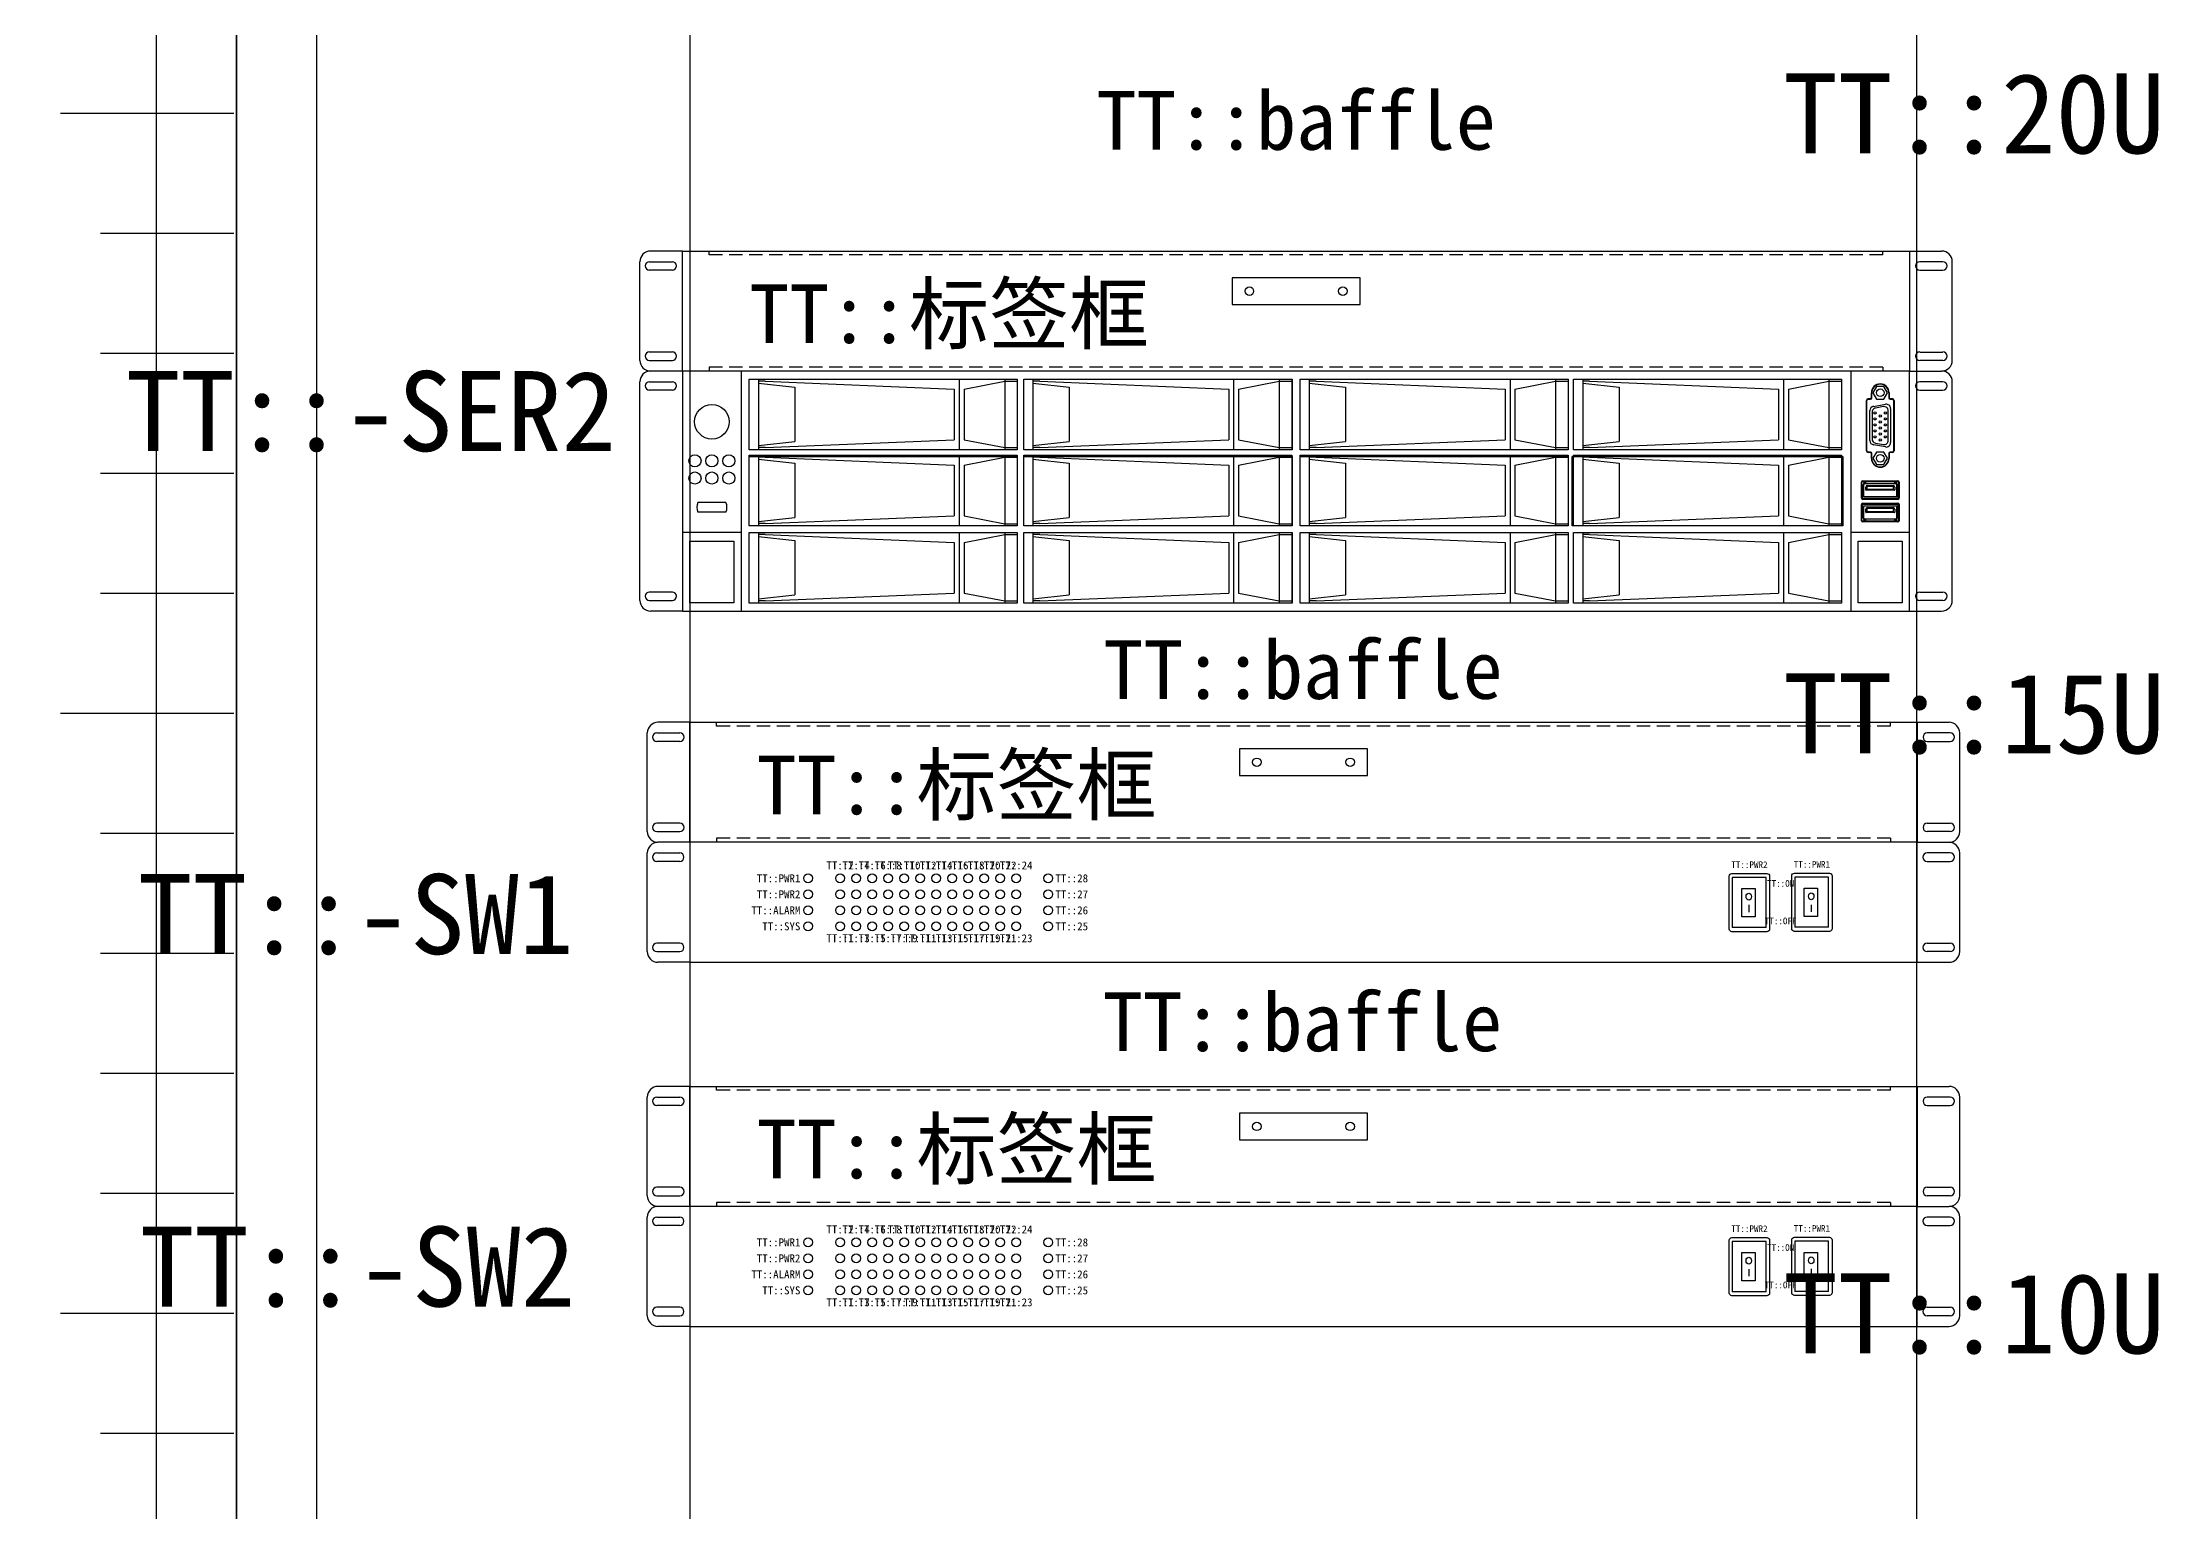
# Model space of a CAD drawing. Header units: millimetres. Extents: x 21 to 525, y 64 to 363.
# Drawn here: x 231 to 282.5, y 174.6 to 210.3 of the extents above; entities that cross this region are included whole.
import ezdxf
from ezdxf.enums import TextEntityAlignment as Align

# ---------------------------------------------------------------- set-up
doc = ezdxf.new("R2010")
doc.units = ezdxf.units.MM
doc.linetypes.add('DASHED', pattern=[0.75, 0.5, -0.25])
doc.layers.add('可编辑文字', color=7, linetype='Continuous')
doc.styles.get("Standard").update_dxf_attribs({"font": 'SimSun.ttf'})

# ---------------------------------------------------------------- blocks, each defined once
blk = doc.blocks.new('TG8前视素体')
at = {"layer": '可编辑文字', "color": 1, "ltscale": 40}
for p, q in [((-0.1, 99.8), (-6.6, 99.8)), ((-0.1, 95.3), (-5.1, 95.3)), ((-0.1, 90.8), (-5.1, 90.8)), ((-0.1, 86.3), (-5.1, 86.3)), ((-0.1, 81.8), (-5.1, 81.8)), ((-0.1, 77.3), (-6.6, 77.3)), ((-0.1, 72.8), (-5.1, 72.8)), ((-0.1, 68.3), (-5.1, 68.3)), ((-0.1, 63.8), (-5.1, 63.8)), ((-0.1, 59.3), (-5.1, 59.3)), ((-0.1, 54.8), (-6.6, 54.8)), ((-0.1, 50.3), (-5.1, 50.3))]:
    blk.add_line(p, q, dxfattribs=at)
at = {"layer": '可编辑文字', "color": 0, "ltscale": 40}
for points in [[(0, 0), (80, 0), (80, 220), (0, 220)], [(3, 9.8), (77, 9.8), (77, 212.3), (3, 212.3)], [(17, 9.8), (63, 9.8), (63, 212.3), (17, 212.3)]]:
    blk.add_lwpolyline(points, close=True, dxfattribs=at)
at = {"layer": '可编辑文字', "color": 1}
for s, p in [('TT::20U', (-7.72, 99.8)), ('TT::15U', (-7.72, 77.3)), ('TT::10U', (-7.72, 54.8))]:
    blk.add_text(s, height=3, dxfattribs=at).set_placement(p, align=Align.MIDDLE_RIGHT)
blk = doc.blocks.new('兆越2428前面板')
at = {"layer": '可编辑文字'}
for p, q in [((-1.6, 0.4), (-1.6, 4.1)), ((-1.245, 4.1), (-0.382, 4.1)), ((0, 4.5), (-1.2, 4.5)), ((46, 4.5), (47.2, 4.5)), ((47.245, 4.1), (46.382, 4.1)), ((47.6, 0.4), (47.6, 4.1)), ((-0.382, 3.785), (-1.245, 3.785)), ((39.064, 3.329), (39.064, 3.329)), ((39.064, 3.329), (39.064, 3.329)), ((39.075, 3.18), (39.075, 1.3)), ((40.345, 3.18), (39.075, 3.18)), ((40.345, 1.3), (40.345, 3.18)), ((41.415, 3.192), (41.415, 1.312)), ((42.685, 3.192), (41.415, 3.192)), ((42.685, 1.312), (42.685, 3.192)), ((46.382, 3.785), (47.245, 3.785)), ((39.696, 2.149), (39.696, 1.884)), ((42.037, 2.161), (42.037, 1.896)), ((40.345, 1.3), (39.075, 1.3)), ((42.685, 1.312), (41.415, 1.312)), ((-0.382, 0.715), (-1.245, 0.715)), ((-1.245, 0.4), (-0.382, 0.4)), ((0, 0), (-1.2, 0)), ((46.382, 0.715), (47.245, 0.715)), ((47.245, 0.4), (46.382, 0.4)), ((46, 0), (47.2, 0))]:
    blk.add_line(p, q, dxfattribs=at)
for points in [[(0, 0), (46, 0), (46, 4.5), (0, 4.5)], [(39.427, 2.764), (39.929, 2.764), (39.929, 1.71), (39.427, 1.71)], [(41.768, 2.775), (42.27, 2.775), (42.27, 1.721), (41.768, 1.721)]]:
    blk.add_lwpolyline(points, close=True, dxfattribs=at)
for points in [[(40.374, 1.148), (39.064, 1.148, -0.414214), (38.964, 1.248), (38.964, 3.229, -0.414214), (39.064, 3.329), (40.374, 3.329, -0.414214), (40.474, 3.229), (40.474, 1.248, -0.414214)], [(42.714, 1.159), (41.405, 1.159, -0.414214), (41.305, 1.259), (41.305, 3.241, -0.414214), (41.405, 3.341), (42.714, 3.341, -0.414214), (42.814, 3.241), (42.814, 1.259, -0.414214)]]:
    blk.add_lwpolyline(points, format="xyb", close=True, dxfattribs=at)
for centre, radius, start, end in [((-1.2, 4.1), 0.4, 90, 180), ((-1.245, 3.942), 0.158, 90, 270), ((-0.382, 3.942), 0.158, 270, 90), ((46.382, 3.942), 0.158, 90, 270), ((47.2, 4.1), 0.4, 0, 90), ((47.245, 3.942), 0.158, 270, 90), ((-1.2, 0.4), 0.4, 180, 270), ((-1.245, 0.558), 0.158, 90, 270), ((-0.382, 0.558), 0.158, 270, 90), ((46.382, 0.558), 0.158, 90, 270), ((47.2, 0.4), 0.4, 270, 0), ((47.245, 0.558), 0.158, 270, 90)]:
    blk.add_arc(centre, radius, start, end, dxfattribs=at)
for centre in [(39.694, 2.463), (42.035, 2.475)]:
    blk.add_ellipse(centre, major_axis=(0, 0.129), ratio=0.78572, dxfattribs=at)
for points in [[(4.594, 3.15), (4.594, 3.241), (4.52, 3.315), (4.429, 3.315), (4.338, 3.315), (4.264, 3.241), (4.264, 3.15), (4.264, 3.059), (4.338, 2.985), (4.429, 2.985), (4.52, 2.985), (4.594, 3.059), (4.594, 3.15), (4.594, 3.15), (4.594, 3.15), (4.594, 3.15), (4.594, 3.15), (4.594, 3.15), (4.594, 3.15)], [(5.795, 3.15), (5.795, 3.241), (5.721, 3.315), (5.629, 3.315), (5.538, 3.315), (5.464, 3.241), (5.464, 3.15), (5.464, 3.059), (5.538, 2.985), (5.629, 2.985), (5.721, 2.985), (5.795, 3.059), (5.795, 3.15), (5.795, 3.15), (5.795, 3.15), (5.795, 3.15), (5.795, 3.15), (5.795, 3.15), (5.795, 3.15)], [(6.395, 3.15), (6.395, 3.241), (6.321, 3.315), (6.23, 3.315), (6.138, 3.315), (6.065, 3.241), (6.065, 3.15), (6.065, 3.059), (6.138, 2.985), (6.23, 2.985), (6.321, 2.985), (6.395, 3.059), (6.395, 3.15), (6.395, 3.15), (6.395, 3.15), (6.395, 3.15), (6.395, 3.15), (6.395, 3.15), (6.395, 3.15)], [(6.995, 3.15), (6.995, 3.241), (6.921, 3.315), (6.83, 3.315), (6.739, 3.315), (6.665, 3.241), (6.665, 3.15), (6.665, 3.059), (6.739, 2.985), (6.83, 2.985), (6.921, 2.985), (6.995, 3.059), (6.995, 3.15), (6.995, 3.15), (6.995, 3.15), (6.995, 3.15), (6.995, 3.15), (6.995, 3.15), (6.995, 3.15)], [(7.595, 3.15), (7.595, 3.241), (7.521, 3.315), (7.43, 3.315), (7.339, 3.315), (7.265, 3.241), (7.265, 3.15), (7.265, 3.059), (7.339, 2.985), (7.43, 2.985), (7.521, 2.985), (7.595, 3.059), (7.595, 3.15), (7.595, 3.15), (7.595, 3.15), (7.595, 3.15), (7.595, 3.15), (7.595, 3.15), (7.595, 3.15)], [(8.195, 3.15), (8.195, 3.241), (8.121, 3.315), (8.03, 3.315), (7.939, 3.315), (7.865, 3.241), (7.865, 3.15), (7.865, 3.059), (7.939, 2.985), (8.03, 2.985), (8.121, 2.985), (8.195, 3.059), (8.195, 3.15), (8.195, 3.15), (8.195, 3.15), (8.195, 3.15), (8.195, 3.15), (8.195, 3.15), (8.195, 3.15)], [(8.795, 3.15), (8.795, 3.241), (8.721, 3.315), (8.63, 3.315), (8.539, 3.315), (8.465, 3.241), (8.465, 3.15), (8.465, 3.059), (8.539, 2.985), (8.63, 2.985), (8.721, 2.985), (8.795, 3.059), (8.795, 3.15), (8.795, 3.15), (8.795, 3.15), (8.795, 3.15), (8.795, 3.15), (8.795, 3.15), (8.795, 3.15)], [(9.395, 3.15), (9.395, 3.241), (9.321, 3.315), (9.23, 3.315), (9.139, 3.315), (9.065, 3.241), (9.065, 3.15), (9.065, 3.059), (9.139, 2.985), (9.23, 2.985), (9.321, 2.985), (9.395, 3.059), (9.395, 3.15), (9.395, 3.15), (9.395, 3.15), (9.395, 3.15), (9.395, 3.15), (9.395, 3.15), (9.395, 3.15)], [(9.995, 3.15), (9.995, 3.241), (9.921, 3.315), (9.83, 3.315), (9.739, 3.315), (9.665, 3.241), (9.665, 3.15), (9.665, 3.059), (9.739, 2.985), (9.83, 2.985), (9.921, 2.985), (9.995, 3.059), (9.995, 3.15), (9.995, 3.15), (9.995, 3.15), (9.995, 3.15), (9.995, 3.15), (9.995, 3.15), (9.995, 3.15)], [(10.595, 3.15), (10.595, 3.241), (10.521, 3.315), (10.43, 3.315), (10.339, 3.315), (10.265, 3.241), (10.265, 3.15), (10.265, 3.059), (10.339, 2.985), (10.43, 2.985), (10.521, 2.985), (10.595, 3.059), (10.595, 3.15), (10.595, 3.15), (10.595, 3.15), (10.595, 3.15), (10.595, 3.15), (10.595, 3.15), (10.595, 3.15)], [(11.195, 3.15), (11.195, 3.241), (11.121, 3.315), (11.03, 3.315), (10.939, 3.315), (10.865, 3.241), (10.865, 3.15), (10.865, 3.059), (10.939, 2.985), (11.03, 2.985), (11.121, 2.985), (11.195, 3.059), (11.195, 3.15), (11.195, 3.15), (11.195, 3.15), (11.195, 3.15), (11.195, 3.15), (11.195, 3.15), (11.195, 3.15)], [(11.795, 3.15), (11.795, 3.241), (11.722, 3.315), (11.63, 3.315), (11.539, 3.315), (11.465, 3.241), (11.465, 3.15), (11.465, 3.059), (11.539, 2.985), (11.63, 2.985), (11.722, 2.985), (11.795, 3.059), (11.795, 3.15), (11.795, 3.15), (11.795, 3.15), (11.795, 3.15), (11.795, 3.15), (11.795, 3.15), (11.795, 3.15)], [(12.395, 3.15), (12.395, 3.241), (12.322, 3.315), (12.23, 3.315), (12.139, 3.315), (12.065, 3.241), (12.065, 3.15), (12.065, 3.059), (12.139, 2.985), (12.23, 2.985), (12.322, 2.985), (12.395, 3.059), (12.395, 3.15), (12.395, 3.15), (12.395, 3.15), (12.395, 3.15), (12.395, 3.15), (12.395, 3.15), (12.395, 3.15)], [(13.596, 3.15), (13.596, 3.241), (13.522, 3.315), (13.431, 3.315), (13.34, 3.315), (13.266, 3.241), (13.266, 3.15), (13.266, 3.059), (13.34, 2.985), (13.431, 2.985), (13.522, 2.985), (13.596, 3.059), (13.596, 3.15), (13.596, 3.15), (13.596, 3.15), (13.596, 3.15), (13.596, 3.15), (13.596, 3.15), (13.596, 3.15)], [(4.594, 2.55), (4.594, 2.641), (4.52, 2.715), (4.429, 2.715), (4.338, 2.715), (4.264, 2.641), (4.264, 2.55), (4.264, 2.459), (4.338, 2.385), (4.429, 2.385), (4.52, 2.385), (4.594, 2.459), (4.594, 2.55), (4.594, 2.55), (4.594, 2.55), (4.594, 2.55), (4.594, 2.55), (4.594, 2.55), (4.594, 2.55)], [(5.795, 2.55), (5.795, 2.641), (5.721, 2.715), (5.629, 2.715), (5.538, 2.715), (5.464, 2.641), (5.464, 2.55), (5.464, 2.459), (5.538, 2.385), (5.629, 2.385), (5.721, 2.385), (5.795, 2.459), (5.795, 2.55), (5.795, 2.55), (5.795, 2.55), (5.795, 2.55), (5.795, 2.55), (5.795, 2.55), (5.795, 2.55)], [(6.395, 2.55), (6.395, 2.641), (6.321, 2.715), (6.23, 2.715), (6.138, 2.715), (6.065, 2.641), (6.065, 2.55), (6.065, 2.459), (6.138, 2.385), (6.23, 2.385), (6.321, 2.385), (6.395, 2.459), (6.395, 2.55), (6.395, 2.55), (6.395, 2.55), (6.395, 2.55), (6.395, 2.55), (6.395, 2.55), (6.395, 2.55)], [(6.995, 2.55), (6.995, 2.641), (6.921, 2.715), (6.83, 2.715), (6.739, 2.715), (6.665, 2.641), (6.665, 2.55), (6.665, 2.459), (6.739, 2.385), (6.83, 2.385), (6.921, 2.385), (6.995, 2.459), (6.995, 2.55), (6.995, 2.55), (6.995, 2.55), (6.995, 2.55), (6.995, 2.55), (6.995, 2.55), (6.995, 2.55)], [(7.595, 2.55), (7.595, 2.641), (7.521, 2.715), (7.43, 2.715), (7.339, 2.715), (7.265, 2.641), (7.265, 2.55), (7.265, 2.459), (7.339, 2.385), (7.43, 2.385), (7.521, 2.385), (7.595, 2.459), (7.595, 2.55), (7.595, 2.55), (7.595, 2.55), (7.595, 2.55), (7.595, 2.55), (7.595, 2.55), (7.595, 2.55)], [(8.195, 2.55), (8.195, 2.641), (8.121, 2.715), (8.03, 2.715), (7.939, 2.715), (7.865, 2.641), (7.865, 2.55), (7.865, 2.459), (7.939, 2.385), (8.03, 2.385), (8.121, 2.385), (8.195, 2.459), (8.195, 2.55), (8.195, 2.55), (8.195, 2.55), (8.195, 2.55), (8.195, 2.55), (8.195, 2.55), (8.195, 2.55)], [(8.795, 2.55), (8.795, 2.641), (8.721, 2.715), (8.63, 2.715), (8.539, 2.715), (8.465, 2.641), (8.465, 2.55), (8.465, 2.459), (8.539, 2.385), (8.63, 2.385), (8.721, 2.385), (8.795, 2.459), (8.795, 2.55), (8.795, 2.55), (8.795, 2.55), (8.795, 2.55), (8.795, 2.55), (8.795, 2.55), (8.795, 2.55)], [(9.395, 2.55), (9.395, 2.641), (9.321, 2.715), (9.23, 2.715), (9.139, 2.715), (9.065, 2.641), (9.065, 2.55), (9.065, 2.459), (9.139, 2.385), (9.23, 2.385), (9.321, 2.385), (9.395, 2.459), (9.395, 2.55), (9.395, 2.55), (9.395, 2.55), (9.395, 2.55), (9.395, 2.55), (9.395, 2.55), (9.395, 2.55)], [(9.995, 2.55), (9.995, 2.641), (9.921, 2.715), (9.83, 2.715), (9.739, 2.715), (9.665, 2.641), (9.665, 2.55), (9.665, 2.459), (9.739, 2.385), (9.83, 2.385), (9.921, 2.385), (9.995, 2.459), (9.995, 2.55), (9.995, 2.55), (9.995, 2.55), (9.995, 2.55), (9.995, 2.55), (9.995, 2.55), (9.995, 2.55)], [(10.595, 2.55), (10.595, 2.641), (10.521, 2.715), (10.43, 2.715), (10.339, 2.715), (10.265, 2.641), (10.265, 2.55), (10.265, 2.459), (10.339, 2.385), (10.43, 2.385), (10.521, 2.385), (10.595, 2.459), (10.595, 2.55), (10.595, 2.55), (10.595, 2.55), (10.595, 2.55), (10.595, 2.55), (10.595, 2.55), (10.595, 2.55)], [(11.195, 2.55), (11.195, 2.641), (11.121, 2.715), (11.03, 2.715), (10.939, 2.715), (10.865, 2.641), (10.865, 2.55), (10.865, 2.459), (10.939, 2.385), (11.03, 2.385), (11.121, 2.385), (11.195, 2.459), (11.195, 2.55), (11.195, 2.55), (11.195, 2.55), (11.195, 2.55), (11.195, 2.55), (11.195, 2.55), (11.195, 2.55)], [(11.795, 2.55), (11.795, 2.641), (11.722, 2.715), (11.63, 2.715), (11.539, 2.715), (11.465, 2.641), (11.465, 2.55), (11.465, 2.459), (11.539, 2.385), (11.63, 2.385), (11.722, 2.385), (11.795, 2.459), (11.795, 2.55), (11.795, 2.55), (11.795, 2.55), (11.795, 2.55), (11.795, 2.55), (11.795, 2.55), (11.795, 2.55)], [(12.395, 2.55), (12.395, 2.641), (12.322, 2.715), (12.23, 2.715), (12.139, 2.715), (12.065, 2.641), (12.065, 2.55), (12.065, 2.459), (12.139, 2.385), (12.23, 2.385), (12.322, 2.385), (12.395, 2.459), (12.395, 2.55), (12.395, 2.55), (12.395, 2.55), (12.395, 2.55), (12.395, 2.55), (12.395, 2.55), (12.395, 2.55)], [(13.596, 2.55), (13.596, 2.641), (13.522, 2.715), (13.431, 2.715), (13.34, 2.715), (13.266, 2.641), (13.266, 2.55), (13.266, 2.459), (13.34, 2.385), (13.431, 2.385), (13.522, 2.385), (13.596, 2.459), (13.596, 2.55), (13.596, 2.55), (13.596, 2.55), (13.596, 2.55), (13.596, 2.55), (13.596, 2.55), (13.596, 2.55)], [(4.594, 1.95), (4.594, 2.041), (4.52, 2.115), (4.429, 2.115), (4.338, 2.115), (4.264, 2.041), (4.264, 1.95), (4.264, 1.859), (4.338, 1.785), (4.429, 1.785), (4.52, 1.785), (4.594, 1.859), (4.594, 1.95), (4.594, 1.95), (4.594, 1.95), (4.594, 1.95), (4.594, 1.95), (4.594, 1.95), (4.594, 1.95)], [(5.795, 1.95), (5.795, 2.041), (5.721, 2.115), (5.629, 2.115), (5.538, 2.115), (5.464, 2.041), (5.464, 1.95), (5.464, 1.859), (5.538, 1.785), (5.629, 1.785), (5.721, 1.785), (5.795, 1.859), (5.795, 1.95), (5.795, 1.95), (5.795, 1.95), (5.795, 1.95), (5.795, 1.95), (5.795, 1.95), (5.795, 1.95)], [(6.395, 1.95), (6.395, 2.041), (6.321, 2.115), (6.23, 2.115), (6.138, 2.115), (6.065, 2.041), (6.065, 1.95), (6.065, 1.859), (6.138, 1.785), (6.23, 1.785), (6.321, 1.785), (6.395, 1.859), (6.395, 1.95), (6.395, 1.95), (6.395, 1.95), (6.395, 1.95), (6.395, 1.95), (6.395, 1.95), (6.395, 1.95)], [(6.995, 1.95), (6.995, 2.041), (6.921, 2.115), (6.83, 2.115), (6.739, 2.115), (6.665, 2.041), (6.665, 1.95), (6.665, 1.859), (6.739, 1.785), (6.83, 1.785), (6.921, 1.785), (6.995, 1.859), (6.995, 1.95), (6.995, 1.95), (6.995, 1.95), (6.995, 1.95), (6.995, 1.95), (6.995, 1.95), (6.995, 1.95)], [(7.595, 1.95), (7.595, 2.041), (7.521, 2.115), (7.43, 2.115), (7.339, 2.115), (7.265, 2.041), (7.265, 1.95), (7.265, 1.859), (7.339, 1.785), (7.43, 1.785), (7.521, 1.785), (7.595, 1.859), (7.595, 1.95), (7.595, 1.95), (7.595, 1.95), (7.595, 1.95), (7.595, 1.95), (7.595, 1.95), (7.595, 1.95)], [(8.195, 1.95), (8.195, 2.041), (8.121, 2.115), (8.03, 2.115), (7.939, 2.115), (7.865, 2.041), (7.865, 1.95), (7.865, 1.859), (7.939, 1.785), (8.03, 1.785), (8.121, 1.785), (8.195, 1.859), (8.195, 1.95), (8.195, 1.95), (8.195, 1.95), (8.195, 1.95), (8.195, 1.95), (8.195, 1.95), (8.195, 1.95)], [(8.795, 1.95), (8.795, 2.041), (8.721, 2.115), (8.63, 2.115), (8.539, 2.115), (8.465, 2.041), (8.465, 1.95), (8.465, 1.859), (8.539, 1.785), (8.63, 1.785), (8.721, 1.785), (8.795, 1.859), (8.795, 1.95), (8.795, 1.95), (8.795, 1.95), (8.795, 1.95), (8.795, 1.95), (8.795, 1.95), (8.795, 1.95)], [(9.395, 1.95), (9.395, 2.041), (9.321, 2.115), (9.23, 2.115), (9.139, 2.115), (9.065, 2.041), (9.065, 1.95), (9.065, 1.859), (9.139, 1.785), (9.23, 1.785), (9.321, 1.785), (9.395, 1.859), (9.395, 1.95), (9.395, 1.95), (9.395, 1.95), (9.395, 1.95), (9.395, 1.95), (9.395, 1.95), (9.395, 1.95)], [(9.995, 1.95), (9.995, 2.041), (9.921, 2.115), (9.83, 2.115), (9.739, 2.115), (9.665, 2.041), (9.665, 1.95), (9.665, 1.859), (9.739, 1.785), (9.83, 1.785), (9.921, 1.785), (9.995, 1.859), (9.995, 1.95), (9.995, 1.95), (9.995, 1.95), (9.995, 1.95), (9.995, 1.95), (9.995, 1.95), (9.995, 1.95)], [(10.595, 1.95), (10.595, 2.041), (10.521, 2.115), (10.43, 2.115), (10.339, 2.115), (10.265, 2.041), (10.265, 1.95), (10.265, 1.859), (10.339, 1.785), (10.43, 1.785), (10.521, 1.785), (10.595, 1.859), (10.595, 1.95), (10.595, 1.95), (10.595, 1.95), (10.595, 1.95), (10.595, 1.95), (10.595, 1.95), (10.595, 1.95)], [(11.195, 1.95), (11.195, 2.041), (11.121, 2.115), (11.03, 2.115), (10.939, 2.115), (10.865, 2.041), (10.865, 1.95), (10.865, 1.859), (10.939, 1.785), (11.03, 1.785), (11.121, 1.785), (11.195, 1.859), (11.195, 1.95), (11.195, 1.95), (11.195, 1.95), (11.195, 1.95), (11.195, 1.95), (11.195, 1.95), (11.195, 1.95)], [(11.795, 1.95), (11.795, 2.041), (11.722, 2.115), (11.63, 2.115), (11.539, 2.115), (11.465, 2.041), (11.465, 1.95), (11.465, 1.859), (11.539, 1.785), (11.63, 1.785), (11.722, 1.785), (11.795, 1.859), (11.795, 1.95), (11.795, 1.95), (11.795, 1.95), (11.795, 1.95), (11.795, 1.95), (11.795, 1.95), (11.795, 1.95)], [(12.395, 1.95), (12.395, 2.041), (12.322, 2.115), (12.23, 2.115), (12.139, 2.115), (12.065, 2.041), (12.065, 1.95), (12.065, 1.859), (12.139, 1.785), (12.23, 1.785), (12.322, 1.785), (12.395, 1.859), (12.395, 1.95), (12.395, 1.95), (12.395, 1.95), (12.395, 1.95), (12.395, 1.95), (12.395, 1.95), (12.395, 1.95)], [(13.596, 1.95), (13.596, 2.041), (13.522, 2.115), (13.431, 2.115), (13.34, 2.115), (13.266, 2.041), (13.266, 1.95), (13.266, 1.859), (13.34, 1.785), (13.431, 1.785), (13.522, 1.785), (13.596, 1.859), (13.596, 1.95), (13.596, 1.95), (13.596, 1.95), (13.596, 1.95), (13.596, 1.95), (13.596, 1.95), (13.596, 1.95)], [(4.594, 1.35), (4.594, 1.441), (4.52, 1.515), (4.429, 1.515), (4.338, 1.515), (4.264, 1.441), (4.264, 1.35), (4.264, 1.259), (4.338, 1.185), (4.429, 1.185), (4.52, 1.185), (4.594, 1.259), (4.594, 1.35), (4.594, 1.35), (4.594, 1.35), (4.594, 1.35), (4.594, 1.35), (4.594, 1.35), (4.594, 1.35)], [(5.795, 1.35), (5.795, 1.441), (5.721, 1.515), (5.629, 1.515), (5.538, 1.515), (5.464, 1.441), (5.464, 1.35), (5.464, 1.259), (5.538, 1.185), (5.629, 1.185), (5.721, 1.185), (5.795, 1.259), (5.795, 1.35), (5.795, 1.35), (5.795, 1.35), (5.795, 1.35), (5.795, 1.35), (5.795, 1.35), (5.795, 1.35)], [(6.395, 1.35), (6.395, 1.441), (6.321, 1.515), (6.23, 1.515), (6.138, 1.515), (6.065, 1.441), (6.065, 1.35), (6.065, 1.259), (6.138, 1.185), (6.23, 1.185), (6.321, 1.185), (6.395, 1.259), (6.395, 1.35), (6.395, 1.35), (6.395, 1.35), (6.395, 1.35), (6.395, 1.35), (6.395, 1.35), (6.395, 1.35)], [(6.995, 1.35), (6.995, 1.441), (6.921, 1.515), (6.83, 1.515), (6.739, 1.515), (6.665, 1.441), (6.665, 1.35), (6.665, 1.259), (6.739, 1.185), (6.83, 1.185), (6.921, 1.185), (6.995, 1.259), (6.995, 1.35), (6.995, 1.35), (6.995, 1.35), (6.995, 1.35), (6.995, 1.35), (6.995, 1.35), (6.995, 1.35)], [(7.595, 1.35), (7.595, 1.441), (7.521, 1.515), (7.43, 1.515), (7.339, 1.515), (7.265, 1.441), (7.265, 1.35), (7.265, 1.259), (7.339, 1.185), (7.43, 1.185), (7.521, 1.185), (7.595, 1.259), (7.595, 1.35), (7.595, 1.35), (7.595, 1.35), (7.595, 1.35), (7.595, 1.35), (7.595, 1.35), (7.595, 1.35)], [(8.195, 1.35), (8.195, 1.441), (8.121, 1.515), (8.03, 1.515), (7.939, 1.515), (7.865, 1.441), (7.865, 1.35), (7.865, 1.259), (7.939, 1.185), (8.03, 1.185), (8.121, 1.185), (8.195, 1.259), (8.195, 1.35), (8.195, 1.35), (8.195, 1.35), (8.195, 1.35), (8.195, 1.35), (8.195, 1.35), (8.195, 1.35)], [(8.795, 1.35), (8.795, 1.441), (8.721, 1.515), (8.63, 1.515), (8.539, 1.515), (8.465, 1.441), (8.465, 1.35), (8.465, 1.259), (8.539, 1.185), (8.63, 1.185), (8.721, 1.185), (8.795, 1.259), (8.795, 1.35), (8.795, 1.35), (8.795, 1.35), (8.795, 1.35), (8.795, 1.35), (8.795, 1.35), (8.795, 1.35)], [(9.395, 1.35), (9.395, 1.441), (9.321, 1.515), (9.23, 1.515), (9.139, 1.515), (9.065, 1.441), (9.065, 1.35), (9.065, 1.259), (9.139, 1.185), (9.23, 1.185), (9.321, 1.185), (9.395, 1.259), (9.395, 1.35), (9.395, 1.35), (9.395, 1.35), (9.395, 1.35), (9.395, 1.35), (9.395, 1.35), (9.395, 1.35)], [(9.995, 1.35), (9.995, 1.441), (9.921, 1.515), (9.83, 1.515), (9.739, 1.515), (9.665, 1.441), (9.665, 1.35), (9.665, 1.259), (9.739, 1.185), (9.83, 1.185), (9.921, 1.185), (9.995, 1.259), (9.995, 1.35), (9.995, 1.35), (9.995, 1.35), (9.995, 1.35), (9.995, 1.35), (9.995, 1.35), (9.995, 1.35)], [(10.595, 1.35), (10.595, 1.441), (10.521, 1.515), (10.43, 1.515), (10.339, 1.515), (10.265, 1.441), (10.265, 1.35), (10.265, 1.259), (10.339, 1.185), (10.43, 1.185), (10.521, 1.185), (10.595, 1.259), (10.595, 1.35), (10.595, 1.35), (10.595, 1.35), (10.595, 1.35), (10.595, 1.35), (10.595, 1.35), (10.595, 1.35)], [(11.195, 1.35), (11.195, 1.441), (11.121, 1.515), (11.03, 1.515), (10.939, 1.515), (10.865, 1.441), (10.865, 1.35), (10.865, 1.259), (10.939, 1.185), (11.03, 1.185), (11.121, 1.185), (11.195, 1.259), (11.195, 1.35), (11.195, 1.35), (11.195, 1.35), (11.195, 1.35), (11.195, 1.35), (11.195, 1.35), (11.195, 1.35)], [(11.795, 1.35), (11.795, 1.441), (11.722, 1.515), (11.63, 1.515), (11.539, 1.515), (11.465, 1.441), (11.465, 1.35), (11.465, 1.259), (11.539, 1.185), (11.63, 1.185), (11.722, 1.185), (11.795, 1.259), (11.795, 1.35), (11.795, 1.35), (11.795, 1.35), (11.795, 1.35), (11.795, 1.35), (11.795, 1.35), (11.795, 1.35)], [(12.395, 1.35), (12.395, 1.441), (12.322, 1.515), (12.23, 1.515), (12.139, 1.515), (12.065, 1.441), (12.065, 1.35), (12.065, 1.259), (12.139, 1.185), (12.23, 1.185), (12.322, 1.185), (12.395, 1.259), (12.395, 1.35), (12.395, 1.35), (12.395, 1.35), (12.395, 1.35), (12.395, 1.35), (12.395, 1.35), (12.395, 1.35)], [(13.596, 1.35), (13.596, 1.441), (13.522, 1.515), (13.431, 1.515), (13.34, 1.515), (13.266, 1.441), (13.266, 1.35), (13.266, 1.259), (13.34, 1.185), (13.431, 1.185), (13.522, 1.185), (13.596, 1.259), (13.596, 1.35), (13.596, 1.35), (13.596, 1.35), (13.596, 1.35), (13.596, 1.35), (13.596, 1.35), (13.596, 1.35)]]:
    blk.add_open_spline(points, degree=3, knots=[0, 0, 0, 0, 1, 1, 1, 2, 2, 2, 3, 3, 3, 4, 4, 4, 5, 5, 5, 6, 6, 6, 6], dxfattribs=at)
for s, p in [('TT::PWR1', (4.14, 3.15)), ('TT::PWR2', (4.14, 2.55)), ('TT::ALARM', (4.14, 1.95)), ('TT::SYS', (4.14, 1.35))]:
    blk.add_text(s, height=0.3, dxfattribs=at).set_placement(p, align=Align.MIDDLE_RIGHT)
for s, p in [('TT::2', (5.629, 3.394)), ('TT::4', (6.23, 3.394)), ('TT::6', (6.83, 3.394)), ('TT::8', (7.43, 3.394)), ('TT::10', (8.03, 3.394)), ('TT::12', (8.63, 3.394)), ('TT::14', (9.23, 3.394)), ('TT::16', (9.83, 3.394)), ('TT::18', (10.43, 3.394)), ('TT::20', (11.03, 3.394)), ('TT::22', (11.63, 3.394)), ('TT::24', (12.23, 3.394))]:
    blk.add_text(s, height=0.3, dxfattribs=at).set_placement(p, align=Align.BOTTOM_CENTER)
for s, p in [('TT::28', (13.701, 3.15)), ('TT::27', (13.701, 2.55)), ('TT::26', (13.701, 1.95)), ('TT::25', (13.701, 1.35))]:
    blk.add_text(s, height=0.3, dxfattribs=at).set_placement(p, align=Align.MIDDLE_LEFT)
for s, p in [('TT::1', (5.629, 1.052)), ('TT::3', (6.23, 1.052)), ('TT::5', (6.83, 1.052)), ('TT::7', (7.43, 1.052)), ('TT::9', (8.03, 1.052)), ('TT::11', (8.63, 1.052)), ('TT::13', (9.23, 1.052)), ('TT::15', (9.83, 1.052)), ('TT::17', (10.43, 1.052)), ('TT::19', (11.03, 1.052)), ('TT::21', (11.63, 1.052)), ('TT::23', (12.23, 1.052))]:
    blk.add_text(s, height=0.3, dxfattribs=at).set_placement(p, align=Align.TOP_CENTER)
at = {"layer": '可编辑文字', "char_height": 0.25, "width": 1.05322}
for s, insert, attachment_point in [('TT::PWR2', (39.719, 3.531), 8), ('TT::PWR1', (42.06, 3.541), 8), ('TT::ON', (40.889, 2.954), 5), ('TT::OFF', (40.889, 1.55), 5)]:
    blk.add_mtext(s, dxfattribs=dict(at, insert=insert, attachment_point=attachment_point))
blk = doc.blocks.new('交换机')
at = {"layer": '可编辑文字', "xscale": 0.6480000000000001, "yscale": 0.6480000000000001, "zscale": 0.6480000000000001}
blk.add_blockref('兆越2428前面板', (748.405, 165.843), dxfattribs=at)
blk = doc.blocks.new('5280前面板')
at = {"layer": '可编辑文字'}
for p, q in [((0, 9), (-1.2, 9)), ((2.2, 9), (2.2, 0)), ((43.8, 9), (43.8, 0)), ((46, 9), (47.2, 9)), ((-1.6, 0.4), (-1.6, 8.6)), ((-1.245, 8.6), (-0.382, 8.6)), ((-0.382, 8.285), (-1.245, 8.285)), ((44.447, 7.966), (44.531, 7.966)), ((44.447, 7.951), (44.531, 7.951)), ((44.566, 8), (44.566, 8.186)), ((44.58, 8), (44.58, 8.186)), ((44.763, 8.423), (44.628, 8.187)), ((44.628, 8.187), (44.763, 7.951)), ((45.037, 8.423), (44.763, 8.423)), ((44.763, 7.951), (45.037, 7.951)), ((45.172, 8.187), (45.037, 8.423)), ((45.037, 7.951), (45.172, 8.187)), ((45.22, 8.186), (45.22, 8)), ((45.234, 8.186), (45.234, 8)), ((45.269, 7.966), (45.353, 7.966)), ((45.269, 7.951), (45.353, 7.951)), ((47.245, 8.6), (46.382, 8.6)), ((46.382, 8.285), (47.245, 8.285)), ((47.6, 0.4), (47.6, 8.6)), ((44.384, 6.013), (44.384, 7.902)), ((44.398, 6.013), (44.398, 7.902)), ((44.511, 6.397), (44.511, 7.516)), ((44.598, 7.459), (44.598, 6.453)), ((44.648, 7.678), (45.095, 7.757)), ((45.018, 7.666), (44.728, 7.614)), ((45.202, 6.402), (45.202, 7.511)), ((45.289, 7.594), (45.289, 6.318)), ((45.402, 7.902), (45.402, 6.013)), ((45.416, 7.902), (45.416, 6.013)), ((44.531, 5.964), (44.447, 5.964)), ((44.531, 5.949), (44.447, 5.949)), ((44.566, 5.728), (44.566, 5.915)), ((44.58, 5.728), (44.58, 5.915)), ((44.763, 5.965), (44.628, 5.729)), ((44.628, 5.729), (44.763, 5.492)), ((45.095, 6.155), (44.648, 6.234)), ((44.728, 6.298), (45.018, 6.247)), ((45.037, 5.965), (44.763, 5.965)), ((45.172, 5.729), (45.037, 5.965)), ((45.037, 5.492), (45.172, 5.729)), ((45.22, 5.915), (45.22, 5.728)), ((45.234, 5.915), (45.234, 5.728)), ((45.353, 5.964), (45.269, 5.964)), ((45.353, 5.949), (45.269, 5.949)), ((44.197, 4.235), (44.197, 4.835)), ((44.211, 4.235), (44.211, 4.835)), ((44.241, 4.879), (45.559, 4.879)), ((44.241, 4.864), (45.559, 4.864)), ((44.348, 4.816), (44.324, 4.816)), ((44.324, 4.787), (45.475, 4.787)), ((44.348, 4.856), (44.348, 4.787)), ((44.763, 5.492), (45.037, 5.492)), ((45.451, 4.787), (45.451, 4.856)), ((45.475, 4.816), (45.451, 4.816)), ((45.589, 4.835), (45.589, 4.235)), ((45.603, 4.835), (45.603, 4.235)), ((1.627, 4.073), (0.573, 4.073)), ((44.197, 3.389), (44.197, 3.999)), ((44.285, 4.724), (44.211, 4.724)), ((44.211, 3.399), (44.211, 3.999)), ((44.226, 4.724), (44.226, 4.239)), ((44.226, 4.239), (45.573, 4.239)), ((45.573, 3.995), (44.226, 3.995)), ((44.226, 3.995), (44.226, 3.51)), ((45.559, 4.205), (44.241, 4.205)), ((45.559, 4.191), (44.241, 4.191)), ((44.241, 4.043), (45.559, 4.043)), ((44.241, 4.028), (45.559, 4.028)), ((44.255, 4.747), (44.255, 4.724)), ((45.516, 4.283), (44.283, 4.283)), ((44.285, 4.283), (44.285, 4.747)), ((44.354, 4.55), (44.354, 4.653)), ((45.431, 4.535), (44.368, 4.535)), ((45.396, 4.678), (44.403, 4.678)), ((44.403, 4.678), (44.403, 4.572)), ((44.403, 4.572), (45.396, 4.572)), ((44.417, 4.716), (45.383, 4.716)), ((45.396, 4.572), (45.396, 4.678)), ((45.446, 4.653), (45.446, 4.55)), ((45.514, 4.747), (45.514, 4.283)), ((45.589, 4.724), (45.514, 4.724)), ((45.544, 4.724), (45.544, 4.747)), ((45.573, 4.239), (45.573, 4.724)), ((45.573, 3.51), (45.573, 3.995)), ((45.589, 3.999), (45.589, 3.399)), ((45.603, 3.999), (45.603, 3.389)), ((1.627, 3.71), (0.573, 3.71)), ((44.211, 3.51), (44.285, 3.51)), ((45.559, 3.369), (44.241, 3.369)), ((45.559, 3.345), (44.241, 3.345)), ((44.255, 3.51), (44.255, 3.486)), ((44.283, 3.951), (45.516, 3.951)), ((44.285, 3.486), (44.285, 3.951)), ((45.475, 3.447), (44.324, 3.447)), ((44.324, 3.417), (44.348, 3.417)), ((44.348, 3.447), (44.348, 3.378)), ((44.354, 3.713), (44.354, 3.817)), ((45.431, 3.699), (44.368, 3.699)), ((45.396, 3.842), (44.403, 3.842)), ((44.403, 3.842), (44.403, 3.736)), ((44.403, 3.736), (45.396, 3.736)), ((44.417, 3.88), (45.383, 3.88)), ((45.396, 3.736), (45.396, 3.842)), ((45.446, 3.817), (45.446, 3.713)), ((45.451, 3.378), (45.451, 3.447)), ((45.451, 3.417), (45.475, 3.417)), ((45.514, 3.951), (45.514, 3.486)), ((45.514, 3.51), (45.589, 3.51)), ((45.544, 3.486), (45.544, 3.51)), ((2.2, 2.95), (0, 2.95)), ((46, 2.95), (43.8, 2.95)), ((-0.382, 0.715), (-1.245, 0.715)), ((-1.245, 0.4), (-0.382, 0.4)), ((0, 0), (-1.2, 0)), ((46, 0), (47.2, 0)), ((46.382, 0.715), (47.245, 0.715)), ((47.245, 0.4), (46.382, 0.4))]:
    blk.add_line(p, q, dxfattribs=at)
for points in [[(0, 0), (46, 0), (46, 9), (0, 9)], [(2.5, 8.7), (12.55, 8.7), (12.55, 6.05), (2.5, 6.05)], [(12.8, 8.7), (22.85, 8.7), (22.85, 6.05), (12.8, 6.05)], [(23.15, 8.7), (33.2, 8.7), (33.2, 6.05), (23.15, 6.05)], [(33.4, 8.7), (43.45, 8.7), (43.45, 6.05), (33.4, 6.05)], [(2.5, 5.8), (12.55, 5.8), (12.55, 3.2), (2.5, 3.2)], [(12.8, 5.8), (22.85, 5.8), (22.85, 3.2), (12.8, 3.2)], [(23.15, 5.8), (33.2, 5.8), (33.2, 3.2), (23.15, 3.2)], [(33.35, 5.8), (43.5, 5.8), (43.5, 3.2), (33.35, 3.2)], [(0.275, 2.623), (1.925, 2.623), (1.925, 0.315), (0.275, 0.315)], [(2.5, 2.95), (12.55, 2.95), (12.55, 0.3), (2.5, 0.3)], [(12.8, 2.95), (22.85, 2.95), (22.85, 0.3), (12.8, 0.3)], [(23.15, 2.95), (33.2, 2.95), (33.2, 0.3), (23.15, 0.3)], [(33.4, 2.95), (43.45, 2.95), (43.45, 0.3), (33.4, 0.3)], [(44.075, 2.623), (45.725, 2.623), (45.725, 0.315), (44.075, 0.315)]]:
    blk.add_lwpolyline(points, close=True, dxfattribs=at)
for centre, radius in [((44.9, 8.187), 0.143), ((1.1, 7.099), 0.647), ((44.705, 7.432), 0.0418), ((44.705, 7.208), 0.0418), ((44.9, 7.32), 0.0418), ((45.095, 7.432), 0.0418), ((45.095, 7.208), 0.0418), ((44.705, 6.983), 0.0418), ((44.705, 6.758), 0.0418), ((44.705, 6.533), 0.0418), ((44.9, 7.095), 0.0418), ((44.9, 6.87), 0.0418), ((44.9, 6.645), 0.0418), ((44.9, 6.42), 0.0418), ((45.095, 6.983), 0.0418), ((45.095, 6.758), 0.0418), ((45.095, 6.533), 0.0418), ((0.465, 5.638), 0.228), ((1.1, 5.638), 0.228), ((1.735, 5.638), 0.228), ((44.9, 5.729), 0.143), ((0.465, 4.989), 0.228), ((1.1, 4.989), 0.228), ((1.735, 4.989), 0.228)]:
    blk.add_circle(centre, radius, dxfattribs=at)
for centre, radius, start, end in [((-1.2, 8.6), 0.4, 90, 180), ((47.2, 8.6), 0.4, 0, 90), ((-1.245, 8.442), 0.158, 90, 270), ((-1.245, 8.442), 0.158, 90, 270), ((-0.382, 8.442), 0.158, 270, 90), ((-0.382, 8.442), 0.158, 270, 90), ((44.447, 7.902), 0.0639, 90, 180), ((44.447, 7.902), 0.0492, 90, 180), ((44.531, 8), 0.0492, 270, 0), ((44.531, 8), 0.0344, 270, 0), ((44.9, 8.186), 0.334, 0, 180), ((44.9, 8.186), 0.32, 0, 180), ((45.269, 8), 0.0492, 180, 270), ((45.269, 8), 0.0344, 180, 270), ((45.353, 7.902), 0.0639, 0, 90), ((45.353, 7.902), 0.0492, 0, 90), ((46.382, 8.442), 0.158, 90, 270), ((46.382, 8.442), 0.158, 90, 270), ((47.245, 8.442), 0.158, 270, 90), ((47.245, 8.442), 0.158, 270, 90), ((44.677, 7.516), 0.165, 100, 180), ((44.755, 7.459), 0.157, 125.77543, 180), ((44.755, 7.459), 0.157, 125.32121, 125.77543), ((44.755, 7.459), 0.157, 100, 125.32121), ((45.045, 7.511), 0.157, 0, 100), ((45.123, 7.594), 0.165, 0, 100), ((44.677, 6.397), 0.165, 180, 260), ((44.755, 6.453), 0.157, 180, 234.22457), ((45.045, 6.402), 0.157, 260, 0), ((44.447, 6.013), 0.0639, 180, 270), ((44.447, 6.013), 0.0492, 180, 270), ((44.531, 5.915), 0.0492, 0, 90), ((44.531, 5.915), 0.0344, 0, 90), ((44.9, 5.728), 0.334, 180, 0), ((44.9, 5.728), 0.32, 180, 0), ((44.755, 6.453), 0.157, 234.34439, 260), ((45.123, 6.318), 0.165, 260, 0), ((45.269, 5.915), 0.0492, 90, 180), ((45.269, 5.915), 0.0344, 90, 180), ((45.353, 6.013), 0.0639, 270, 0), ((45.353, 6.013), 0.0492, 270, 0), ((44.241, 4.835), 0.0443, 90, 180), ((44.241, 4.835), 0.0295, 90, 180), ((44.324, 4.747), 0.0689, 90, 180), ((44.324, 4.747), 0.0393, 90, 180), ((44.377, 4.856), 0.0295, 162.51965, 180), ((45.422, 4.856), 0.0295, 0, 17.47908), ((45.475, 4.747), 0.0689, 360, 90), ((45.475, 4.747), 0.0393, 360, 90), ((45.559, 4.835), 0.0443, 0, 90), ((45.559, 4.835), 0.0295, 0, 90), ((0.989, 3.892), 0.454, 156.43635, 203.56365), ((1.211, 3.892), 0.454, 336.43635, 23.56365), ((44.241, 4.235), 0.0443, 180, 270), ((44.241, 3.999), 0.0443, 90, 180), ((44.241, 4.235), 0.0295, 180, 270), ((44.241, 3.999), 0.0295, 90, 180), ((44.417, 4.653), 0.063, 90, 180), ((44.368, 4.55), 0.0148, 180, 270), ((45.383, 4.653), 0.063, 360, 90), ((45.431, 4.55), 0.0148, 270, 360), ((45.559, 4.235), 0.0443, 270, 0), ((45.559, 4.235), 0.0295, 270, 0), ((45.559, 3.999), 0.0443, 0, 90), ((45.559, 3.999), 0.0295, 0, 90), ((44.241, 3.389), 0.0443, 180, 270), ((44.241, 3.399), 0.0295, 180, 270), ((44.324, 3.486), 0.0689, 180, 270), ((44.324, 3.486), 0.0393, 180, 270), ((44.377, 3.378), 0.0295, 180, 197.47908), ((44.417, 3.817), 0.063, 90, 180), ((44.368, 3.713), 0.0148, 180, 270), ((45.383, 3.817), 0.063, 360, 90), ((45.431, 3.713), 0.0148, 270, 360), ((45.422, 3.378), 0.0295, 342.51965, 0), ((45.475, 3.486), 0.0689, 270, 0), ((45.475, 3.486), 0.0393, 270, 360), ((45.559, 3.399), 0.0295, 270, 0), ((45.559, 3.389), 0.0443, 270, 0), ((-1.2, 0.4), 0.4, 180, 270), ((-1.245, 0.558), 0.158, 90, 270), ((-1.245, 0.558), 0.158, 90, 270), ((-0.382, 0.558), 0.158, 270, 90), ((-0.382, 0.558), 0.158, 270, 90), ((46.382, 0.558), 0.158, 90, 270), ((46.382, 0.558), 0.158, 90, 270), ((47.2, 0.4), 0.4, 270, 0), ((47.245, 0.558), 0.158, 270, 90), ((47.245, 0.558), 0.158, 270, 90)]:
    blk.add_arc(centre, radius, start, end, dxfattribs=at)
blk.add_open_spline([(44.664, 7.588), (44.664, 7.588), (44.663, 7.587), (44.663, 7.588), (44.664, 7.588), (44.663, 7.587), (44.663, 7.587), (44.663, 7.587)], degree=3, knots=[0, 0, 0, 0, 0.297144, 0.519527, 0.590748, 0.740066, 1, 1, 1, 1], dxfattribs=at)
blk = doc.blocks.new('3.5HDD')
at = {"layer": '可编辑文字'}
for p, q in [((0.344, 2.65), (0.344, 0)), ((0.603, 2.571), (0.344, 2.571)), ((0.344, 2.495), (1.707, 2.345)), ((0.603, 2.571), (7.682, 2.275)), ((7.869, 2.65), (7.869, 0)), ((8.055, 2.275), (9.576, 2.572)), ((9.576, 2.65), (9.576, 0)), ((9.576, 2.572), (10.05, 2.572)), ((1.707, 2.345), (1.707, 0.305)), ((7.682, 2.275), (7.682, 0.375)), ((8.055, 2.275), (8.055, 0.375)), ((0.344, 0.155), (1.707, 0.305)), ((0.603, 0.079), (0.344, 0.079)), ((0.603, 0.079), (7.682, 0.375)), ((8.055, 0.375), (9.576, 0.078)), ((9.576, 0.078), (10.05, 0.078))]:
    blk.add_line(p, q, dxfattribs=at)
blk.add_lwpolyline([(0, 2.65), (10.05, 2.65), (10.05, 0), (0, 0)], close=True, dxfattribs=at)
blk = doc.blocks.new('标签框')
at = {"layer": '可编辑文字'}
for p, q in [((-1.6, 0.4), (-1.6, 4.1)), ((-1.245, 4.1), (-0.382, 4.1)), ((0, 4.5), (-1.2, 4.5)), ((46, 4.5), (47.2, 4.5)), ((47.245, 4.1), (46.382, 4.1)), ((47.6, 0.4), (47.6, 4.1)), ((-0.382, 3.785), (-1.245, 3.785)), ((46.382, 3.785), (47.245, 3.785)), ((-0.382, 0.715), (-1.245, 0.715)), ((-1.245, 0.4), (-0.382, 0.4)), ((0, 0), (-1.2, 0)), ((46, 0), (47.2, 0)), ((46.382, 0.715), (47.245, 0.715)), ((47.245, 0.4), (46.382, 0.4))]:
    blk.add_line(p, q, dxfattribs=at)
at = {"layer": '可编辑文字', "color": 2, "linetype": 'DASHED'}
for p, q in [((1, 4.355), (1, 4.5)), ((45, 4.355), (1, 4.355)), ((45, 4.355), (45, 4.5)), ((45, 0.15), (1, 0.15)), ((1, 0.15), (1, 0)), ((45, 0.15), (45, 0))]:
    blk.add_line(p, q, dxfattribs=at)
at = {"layer": '可编辑文字', "color": 7, "linetype": 'Continuous'}
for p, q in [((25.4, 3.5), (20.6, 3.5)), ((20.6, 3.5), (20.6, 2.5)), ((25.4, 2.5), (25.4, 3.5)), ((20.6, 2.5), (25.4, 2.5))]:
    blk.add_line(p, q, dxfattribs=at)
at = {"layer": '可编辑文字'}
blk.add_lwpolyline([(0, 4.5), (46, 4.5), (46, 0), (0, 0)], close=True, dxfattribs=at)
for centre in [(21.25, 3), (24.75, 3)]:
    blk.add_circle(centre, 0.16, dxfattribs=at)
for centre, radius, start, end in [((-1.2, 4.1), 0.4, 90, 180), ((-1.245, 3.942), 0.158, 90, 270), ((-1.245, 3.942), 0.158, 90, 270), ((-0.382, 3.942), 0.158, 270, 90), ((-0.382, 3.942), 0.158, 270, 90), ((46.382, 3.942), 0.158, 90, 270), ((46.382, 3.942), 0.158, 90, 270), ((47.2, 4.1), 0.4, 0, 90), ((47.245, 3.942), 0.158, 270, 90), ((47.245, 3.942), 0.158, 270, 90), ((-1.2, 0.4), 0.4, 180, 270), ((-1.245, 0.558), 0.158, 90, 270), ((-1.245, 0.558), 0.158, 90, 270), ((-0.382, 0.558), 0.158, 270, 90), ((-0.382, 0.558), 0.158, 270, 90), ((46.382, 0.558), 0.158, 90, 270), ((46.382, 0.558), 0.158, 90, 270), ((47.2, 0.4), 0.4, 270, 0), ((47.245, 0.558), 0.158, 270, 90), ((47.245, 0.558), 0.158, 270, 90)]:
    blk.add_arc(centre, radius, start, end, dxfattribs=at)
blk.add_text('TT::标签框', height=2.2, dxfattribs=at).set_placement((9.999, 2.149), align=Align.MIDDLE_CENTER)
blk = doc.blocks.new('服务器')
at = {"xscale": 0.6480000000000001, "yscale": 0.6480000000000001, "zscale": 0.6480000000000001}
blk.add_blockref('标签框', (541.037, 110.439), dxfattribs=at)
at = {"layer": '可编辑文字', "xscale": 0.6480000000000001, "yscale": 0.6480000000000001, "zscale": 0.6480000000000001}
for name, p in [('5280前面板', (541.037, 104.607)), ('3.5HDD', (542.657, 108.528)), ('3.5HDD', (549.326, 108.528)), ('3.5HDD', (556.039, 108.528)), ('3.5HDD', (562.681, 108.528)), ('3.5HDD', (542.657, 106.681)), ('3.5HDD', (549.326, 106.681)), ('3.5HDD', (556.039, 106.681)), ('3.5HDD', (562.681, 106.681)), ('3.5HDD', (542.657, 104.802)), ('3.5HDD', (549.326, 104.802)), ('3.5HDD', (556.039, 104.802)), ('3.5HDD', (562.681, 104.802))]:
    blk.add_blockref(name, p, dxfattribs=at)

msp = doc.modelspace()

# ---------------------------------------------------------------- block references
at = {"color": 6}
for name, p in [('服务器', (-294.452, 91.835)), ('交换机', (-501.64, 22.065)), ('交换机', (-501.64, 13.219))]:
    msp.add_blockref(name, p, dxfattribs=at)
at = {"layer": '可编辑文字', "xscale": 0.6480000000000001, "yscale": 0.6480000000000001, "zscale": 0.6480000000000001}
for name, p in [('TG8前视素体', (183.908, 143.866)), ('TG8前视素体', (235.748, 143.866)), ('TG8前视素体', (287.588, 143.866)), ('标签框', (246.766, 190.824)), ('标签框', (246.766, 181.977))]:
    msp.add_blockref(name, p, dxfattribs=at)

# ---------------------------------------------------------------- texts
at = {"layer": '可编辑文字'}
for p in [(261.49, 208.368), (261.657, 195.022), (261.645, 186.462)]:
    msp.add_text('TT::baffle', height=1.4256, dxfattribs=at).set_placement(p, align=Align.MIDDLE_CENTER)
at = {"layer": '可编辑文字', "color": 1}
for s, p in [('TT::-SER2', (244.966, 202.274)), ('TT::-SW1', (243.938, 190.052)), ('TT::-SW2', (243.98, 181.487))]:
    msp.add_text(s, height=1.944, dxfattribs=at).set_placement(p, align=Align.TOP_RIGHT)

doc.saveas('drawing.dxf')
